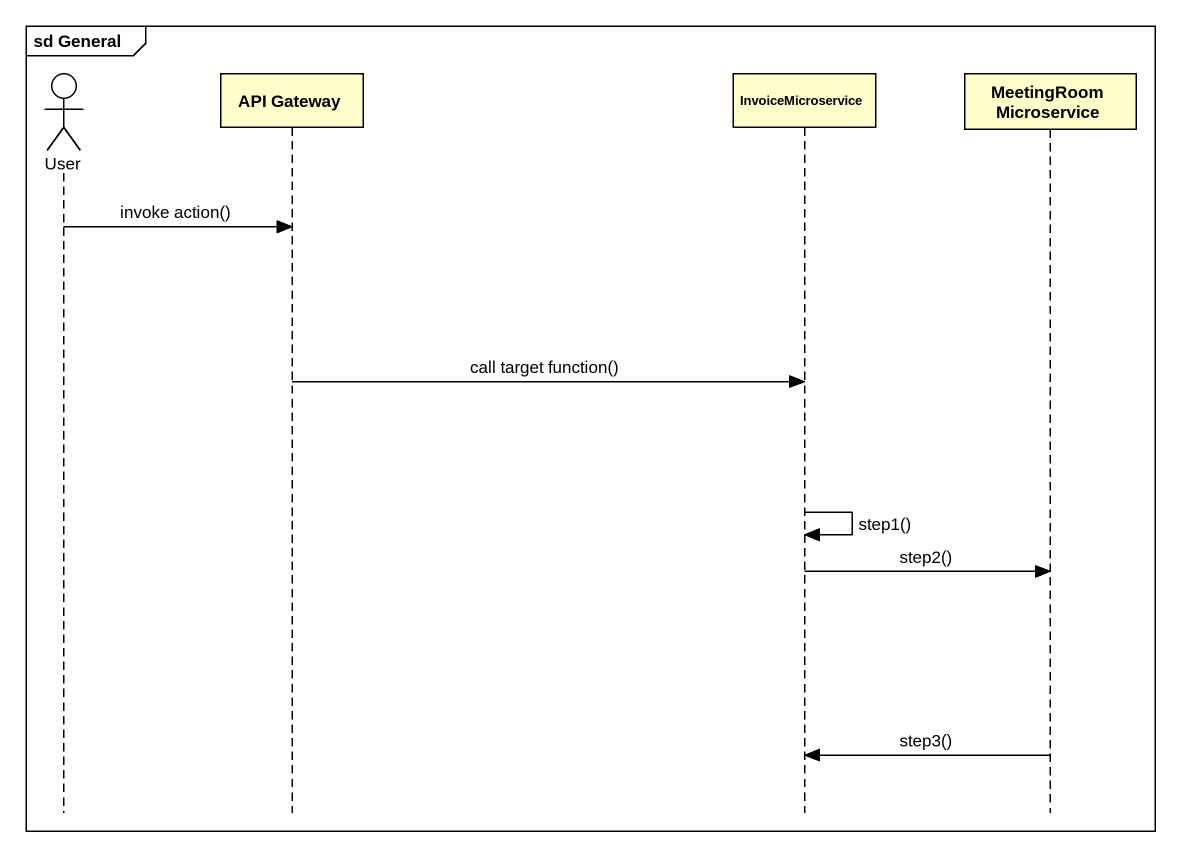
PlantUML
@startuml
mainframe sd General
hide footbox
actor User
participant "API Gateway" as API_Gateway
participant InvoiceMicroservice
participant MeetingRoomMicroservice

User -> API_Gateway : invoke action()
API_Gateway -> InvoiceMicroservice : call target function()
InvoiceMicroservice -> InvoiceMicroservice : step1()
InvoiceMicroservice -> MeetingRoomMicroservice : step2()
MeetingRoomMicroservice -> InvoiceMicroservice : step3()
@enduml
